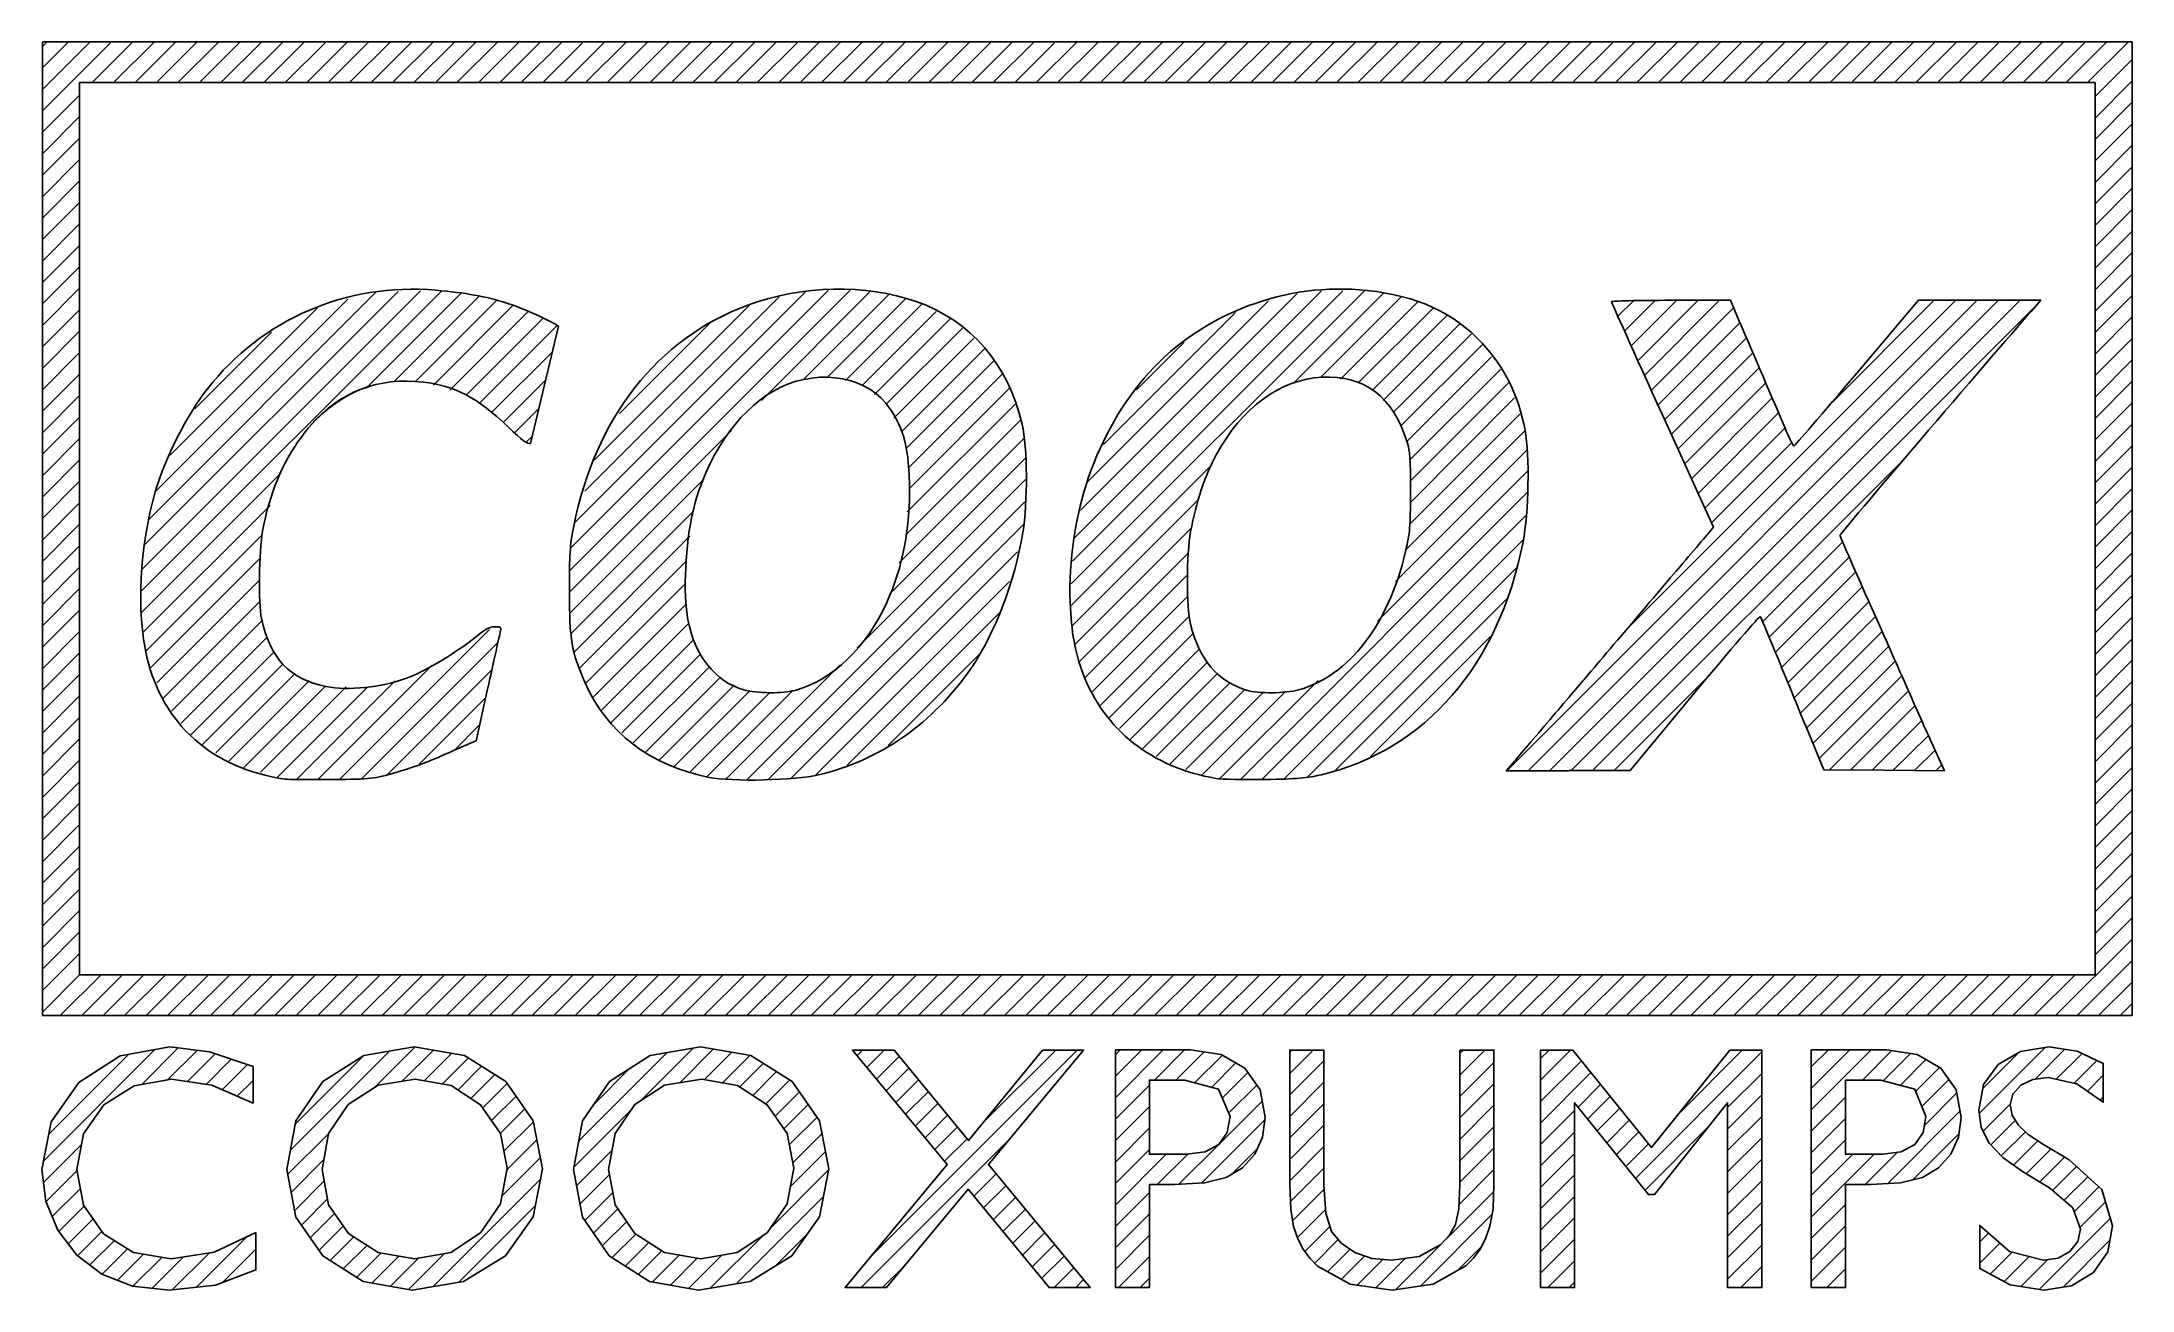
# Model space of a CAD drawing. Extents: x 191 to 410, y 368 to 499.
import ezdxf

# ---------------------------------------------------------------- set-up
doc = ezdxf.new("R2010")
doc.units = 0
doc.layers.get('0').update_dxf_attribs({"linetype": 'CONTINUOUS'})
doc.layers.add('Layer_1', color=7, linetype='CONTINUOUS')

msp = doc.modelspace()

# ---------------------------------------------------------------- linework, layer by layer
at = {"linetype": 'ByBlock'}
for p, q in [((190.96, 498.54), (191.46, 499.03)), ((190.96, 496.29), (193.7, 499.03)), ((190.96, 494.05), (195.95, 499.03)), ((190.96, 491.8), (198.19, 499.03)), ((196.17, 494.76), (200.44, 499.03)), ((198.41, 494.76), (202.68, 499.03)), ((200.66, 494.76), (204.93, 499.03)), ((202.9, 494.76), (207.17, 499.03)), ((205.15, 494.76), (209.42, 499.03)), ((207.39, 494.76), (211.66, 499.03)), ((209.64, 494.76), (213.91, 499.03)), ((211.88, 494.76), (216.15, 499.03)), ((214.13, 494.76), (218.4, 499.03)), ((216.37, 494.76), (220.64, 499.03)), ((218.62, 494.76), (222.89, 499.03)), ((220.86, 494.76), (225.13, 499.03)), ((223.11, 494.76), (227.38, 499.03)), ((225.35, 494.76), (229.62, 499.03)), ((227.6, 494.76), (231.87, 499.03)), ((229.84, 494.76), (234.11, 499.03)), ((232.09, 494.76), (236.36, 499.03)), ((234.33, 494.76), (238.6, 499.03)), ((236.58, 494.76), (240.85, 499.03)), ((238.82, 494.76), (243.09, 499.03)), ((241.07, 494.76), (245.34, 499.03)), ((243.31, 494.76), (247.58, 499.03)), ((245.56, 494.76), (249.83, 499.03)), ((247.8, 494.76), (252.07, 499.03)), ((250.05, 494.76), (254.32, 499.03)), ((252.29, 494.76), (256.56, 499.03)), ((254.54, 494.76), (258.81, 499.03)), ((256.78, 494.76), (261.05, 499.03)), ((259.03, 494.76), (263.3, 499.03)), ((261.27, 494.76), (265.54, 499.03)), ((263.52, 494.76), (267.79, 499.03)), ((265.76, 494.76), (270.03, 499.03)), ((268.01, 494.76), (272.28, 499.03)), ((270.25, 494.76), (274.52, 499.03)), ((272.5, 494.76), (276.77, 499.03)), ((274.74, 494.76), (279.01, 499.03)), ((276.99, 494.76), (281.26, 499.03)), ((279.23, 494.76), (283.5, 499.03)), ((281.48, 494.76), (285.75, 499.03)), ((283.72, 494.76), (287.99, 499.03)), ((285.97, 494.76), (290.24, 499.03)), ((288.21, 494.76), (292.48, 499.03)), ((290.46, 494.76), (294.73, 499.03)), ((292.7, 494.76), (296.97, 499.03)), ((294.95, 494.76), (299.22, 499.03)), ((297.19, 494.76), (301.46, 499.03)), ((299.44, 494.76), (303.71, 499.03)), ((301.68, 494.76), (305.95, 499.03)), ((303.93, 494.76), (308.2, 499.03)), ((306.17, 494.76), (310.44, 499.03)), ((308.42, 494.76), (312.69, 499.03)), ((310.66, 494.76), (314.93, 499.03)), ((312.91, 494.76), (317.18, 499.03)), ((315.15, 494.76), (319.42, 499.03)), ((317.4, 494.76), (321.67, 499.03)), ((319.64, 494.76), (323.91, 499.03)), ((321.89, 494.76), (326.16, 499.03)), ((324.13, 494.76), (328.4, 499.03)), ((326.38, 494.76), (330.65, 499.03)), ((328.62, 494.76), (332.9, 499.03)), ((330.87, 494.76), (335.14, 499.03)), ((333.11, 494.76), (337.39, 499.03)), ((335.36, 494.76), (339.63, 499.03)), ((337.6, 494.76), (341.88, 499.03)), ((339.85, 494.76), (344.12, 499.03)), ((342.09, 494.76), (346.37, 499.03)), ((344.34, 494.76), (348.61, 499.03)), ((346.58, 494.76), (350.86, 499.03)), ((348.83, 494.76), (353.1, 499.03)), ((351.07, 494.76), (355.35, 499.03)), ((353.32, 494.76), (357.59, 499.03)), ((355.56, 494.76), (359.84, 499.03)), ((357.81, 494.76), (362.08, 499.03)), ((360.05, 494.76), (364.33, 499.03)), ((362.3, 494.76), (366.57, 499.03)), ((364.55, 494.76), (368.82, 499.03)), ((366.79, 494.76), (371.06, 499.03)), ((369.04, 494.76), (373.31, 499.03)), ((371.28, 494.76), (375.55, 499.03)), ((373.53, 494.76), (377.8, 499.03)), ((375.77, 494.76), (380.04, 499.03)), ((378.02, 494.76), (382.29, 499.03)), ((380.26, 494.76), (384.53, 499.03)), ((382.51, 494.76), (386.78, 499.03)), ((384.75, 494.76), (389.02, 499.03)), ((387, 494.76), (391.27, 499.03)), ((389.24, 494.76), (393.51, 499.03)), ((391.49, 494.76), (395.76, 499.03)), ((393.73, 494.76), (398, 499.03)), ((395.98, 494.76), (400.25, 499.03)), ((398.22, 494.76), (402.49, 499.03)), ((400.47, 494.76), (404.74, 499.03)), ((402.71, 494.76), (406.98, 499.03)), ((404.96, 494.76), (409.23, 499.03)), ((405.74, 493.29), (409.63, 497.19)), ((405.74, 491.05), (409.63, 494.94)), ((190.96, 489.56), (194.85, 493.45)), ((405.74, 488.8), (409.63, 492.7)), ((190.96, 487.31), (194.85, 491.2)), ((405.74, 486.56), (409.63, 490.45)), ((190.96, 485.07), (194.85, 488.96)), ((405.74, 484.31), (409.63, 488.2)), ((190.96, 482.82), (194.85, 486.71)), ((405.74, 482.07), (409.63, 485.96)), ((190.96, 480.58), (194.85, 484.47)), ((405.74, 479.82), (409.63, 483.71)), ((190.96, 478.33), (194.85, 482.22)), ((405.74, 477.58), (409.63, 481.47)), ((190.96, 476.09), (194.85, 479.98)), ((405.74, 475.33), (409.63, 479.22)), ((190.96, 473.84), (194.85, 477.73)), ((405.74, 473.09), (409.63, 476.98)), ((190.96, 471.6), (194.85, 475.49)), ((405.74, 470.84), (409.63, 474.73)), ((190.96, 469.35), (194.85, 473.24)), ((201.31, 441.53), (232.74, 472.96)), ((201.4, 443.86), (230.52, 472.98)), ((201.66, 446.38), (228.19, 472.9)), ((202.14, 449.09), (225.86, 472.82)), ((224.8, 462.77), (234.73, 472.71)), ((246.12, 443.69), (275.48, 473.04)), ((246.23, 446.04), (273.29, 473.1)), ((246.7, 448.76), (270.78, 472.84)), ((266.19, 461.51), (277.59, 472.91)), ((270.61, 463.69), (279.49, 472.56)), ((298.61, 442.3), (329.32, 473.01)), ((298.75, 444.67), (327.05, 472.98)), ((298.88, 447.05), (324.78, 472.95)), ((299.6, 450.02), (322.27, 472.68)), ((321.88, 463.32), (331.27, 472.71)), ((405.74, 468.6), (409.63, 472.49)), ((190.96, 467.11), (194.85, 471)), ((202.79, 451.99), (222.91, 472.11)), ((204.32, 455.77), (219.74, 471.19)), ((227.72, 463.45), (236.67, 472.4)), ((229.96, 463.44), (238.47, 471.96)), ((231.87, 463.11), (240.19, 471.43)), ((233.6, 462.59), (241.8, 470.8)), ((247.71, 452.01), (268.06, 472.36)), ((248.71, 455.26), (264.98, 471.52)), ((273, 463.83), (281.29, 472.12)), ((274.99, 463.58), (282.98, 471.56)), ((276.74, 463.08), (284.48, 470.82)), ((300.32, 452.98), (319.27, 471.93)), ((301.99, 456.9), (315.81, 470.72)), ((324.7, 463.9), (333.18, 472.37)), ((326.79, 463.74), (334.85, 471.8)), ((328.59, 463.3), (336.51, 471.21)), ((330.1, 462.56), (337.93, 470.38)), ((344.18, 422.76), (393.4, 471.98)), ((346.43, 422.76), (395.65, 471.98)), ((348.68, 422.77), (397.89, 471.98)), ((350.93, 422.77), (399.59, 471.43)), ((355.81, 470.31), (357.45, 471.94)), ((356.5, 468.76), (359.71, 471.96)), ((356.77, 437.59), (391.16, 471.98)), ((357.2, 467.21), (361.97, 471.98)), ((357.9, 465.66), (364.22, 471.98)), ((358.59, 464.11), (366.46, 471.98)), ((359.29, 462.56), (367.92, 471.19)), ((378.06, 461.12), (388.91, 471.98)), ((190.96, 464.86), (194.85, 468.75)), ((206.92, 460.61), (214.94, 468.63)), ((235.32, 462.07), (243.37, 470.12)), ((236.68, 461.19), (244.83, 469.34)), ((251.34, 460.13), (260.8, 469.59)), ((278.04, 462.14), (285.97, 470.07)), ((279.26, 461.11), (287.23, 469.08)), ((331.26, 461.48), (339.32, 469.54)), ((332.32, 460.29), (340.51, 468.48)), ((359.99, 461.02), (368.59, 469.62)), ((405.74, 466.35), (409.63, 470.24)), ((190.96, 462.62), (194.85, 466.51)), ((237.97, 460.23), (244.32, 466.58)), ((280.04, 459.65), (288.42, 468.03)), ((280.82, 458.18), (289.59, 466.95)), ((305.46, 462.62), (310.44, 467.6)), ((333.04, 458.76), (341.68, 467.4)), ((333.73, 457.21), (342.6, 466.08)), ((360.69, 459.47), (369.27, 468.05)), ((361.39, 457.93), (369.94, 466.48)), ((405.74, 464.11), (409.63, 468)), ((190.96, 460.37), (194.85, 464.26)), ((281.32, 456.44), (290.48, 465.6)), ((281.58, 454.45), (291.38, 464.25)), ((334.06, 455.29), (343.52, 464.75)), ((362.1, 456.39), (370.61, 464.91)), ((405.74, 461.86), (409.63, 465.75)), ((190.96, 458.13), (194.85, 462.02)), ((239.17, 459.19), (243.62, 463.64)), ((281.64, 452.26), (292.16, 462.78)), ((334.1, 453.09), (344.44, 463.43)), ((334.1, 450.84), (345.01, 461.76)), ((362.8, 454.85), (371.29, 463.33)), ((363.5, 453.3), (371.96, 461.76)), ((405.74, 459.62), (409.63, 463.51)), ((190.96, 455.88), (194.85, 459.77)), ((240.36, 458.13), (242.93, 460.7)), ((281.26, 447.39), (293.33, 459.46)), ((281.45, 449.83), (292.74, 461.12)), ((334.04, 448.54), (345.56, 460.06)), ((364.2, 451.76), (372.63, 460.19)), ((405.74, 457.37), (409.63, 461.26)), ((190.96, 453.63), (194.85, 457.53)), ((241.63, 457.16), (242.24, 457.76)), ((246.11, 441.43), (263.05, 458.37)), ((280.62, 444.51), (293.68, 457.57)), ((333.62, 445.87), (346.11, 458.36)), ((364.91, 450.22), (373.3, 458.62)), ((405.74, 455.13), (409.63, 459.02)), ((190.96, 451.39), (194.85, 455.28)), ((279.59, 441.23), (293.85, 455.49)), ((332.54, 442.55), (346.32, 456.33)), ((353.17, 422.77), (385.71, 455.3)), ((365.61, 448.68), (374.02, 457.09)), ((405.74, 452.88), (409.63, 456.77)), ((190.96, 449.14), (194.85, 453.04)), ((201.33, 439.3), (215.96, 453.94)), ((246.15, 439.23), (260.14, 453.22)), ((276.2, 435.6), (293.9, 453.3)), ((298.54, 439.98), (313.34, 454.78)), ((330.66, 438.42), (346.39, 454.15)), ((405.74, 450.64), (409.63, 454.53)), ((190.96, 446.9), (194.85, 450.79)), ((264.66, 421.81), (293.75, 450.91)), ((298.74, 437.94), (311.97, 451.17)), ((316.32, 421.84), (346.37, 451.89)), ((405.74, 448.39), (409.63, 452.28)), ((190.96, 444.65), (194.85, 448.55)), ((201.52, 437.25), (214.78, 450.51)), ((246.29, 437.12), (259.04, 449.87)), ((266.92, 421.83), (293.61, 448.51)), ((318.57, 421.84), (346.25, 449.52)), ((405.74, 446.15), (409.63, 450.04)), ((190.96, 442.41), (194.85, 446.3)), ((201.81, 435.29), (213.97, 447.45)), ((246.66, 435.25), (258.7, 447.29)), ((299, 435.95), (311.21, 448.16)), ((320.86, 421.89), (345.92, 446.95)), ((370.96, 438.32), (379.33, 446.69)), ((405.74, 443.9), (409.63, 447.79)), ((190.96, 440.16), (194.85, 444.06)), ((202.32, 433.56), (213.75, 444.99)), ((247.22, 433.56), (258.37, 444.71)), ((269.29, 421.95), (293, 445.67)), ((299.48, 434.19), (310.87, 445.57)), ((371.64, 436.74), (380.01, 445.12)), ((405.74, 441.66), (409.63, 445.55)), ((202.95, 431.95), (213.68, 442.68)), ((247.8, 431.9), (258.26, 442.36)), ((271.86, 422.28), (292.15, 442.57)), ((300.06, 432.52), (310.79, 443.25)), ((323.32, 422.1), (345.2, 443.98)), ((372.3, 435.16), (380.7, 443.56)), ((372.95, 433.57), (381.39, 442)), ((405.74, 439.41), (409.63, 443.3)), ((190.96, 437.92), (194.85, 441.81)), ((203.59, 430.34), (213.71, 440.46)), ((248.64, 430.49), (258.34, 440.19)), ((300.85, 431.06), (310.82, 441.03)), ((326.27, 422.81), (344.19, 440.73)), ((373.6, 431.97), (382.07, 440.44)), ((405.74, 437.17), (409.63, 441.06)), ((190.96, 435.67), (194.85, 439.57)), ((204.48, 428.98), (213.96, 438.47)), ((222.04, 421.85), (237.73, 437.54)), ((249.47, 429.08), (258.61, 438.21)), ((275.16, 423.33), (291.14, 439.32)), ((301.63, 429.6), (310.98, 438.95)), ((374.26, 430.38), (382.77, 438.89)), ((405.74, 434.92), (409.63, 438.81)), ((190.96, 433.43), (194.85, 437.32)), ((205.49, 427.75), (214.51, 436.77)), ((224.35, 421.91), (238.64, 436.2)), ((250.46, 427.82), (259.14, 436.5)), ((302.58, 428.3), (311.42, 437.14)), ((303.68, 427.16), (312.02, 435.5)), ((329.91, 424.2), (342.5, 436.79)), ((374.91, 428.79), (383.46, 437.34)), ((375.56, 427.2), (384.15, 435.79)), ((405.74, 432.68), (409.63, 436.57)), ((190.96, 431.18), (194.85, 435.08)), ((206.5, 426.52), (215.24, 435.25)), ((207.73, 425.5), (216.13, 433.9)), ((219.78, 421.83), (231.75, 433.81)), ((227.06, 422.38), (237.99, 433.31)), ((251.59, 426.71), (259.87, 434.99)), ((252.72, 425.59), (260.76, 433.63)), ((262.49, 421.89), (274.4, 433.8)), ((279.47, 425.4), (288.99, 434.92)), ((304.78, 426.01), (312.89, 434.13)), ((376.22, 425.61), (384.84, 434.23)), ((405.74, 430.43), (409.63, 434.32)), ((190.96, 428.94), (194.85, 432.83)), ((209.1, 424.63), (217.41, 432.93)), ((210.48, 423.76), (218.88, 432.16)), ((212.05, 423.09), (220.57, 431.6)), ((213.8, 422.59), (222.73, 431.52)), ((215.56, 422.1), (224.97, 431.51)), ((217.54, 421.84), (227.86, 432.16)), ((254.12, 424.74), (261.92, 432.54)), ((255.53, 423.91), (263.33, 431.71)), ((257.06, 423.2), (265.01, 431.15)), ((258.77, 422.66), (267.03, 430.92)), ((260.49, 422.13), (269.53, 431.17)), ((306.09, 425.08), (313.96, 432.95)), ((307.5, 424.25), (315.23, 431.98)), ((308.91, 423.41), (316.77, 431.27)), ((310.62, 422.87), (318.75, 431)), ((312.36, 422.36), (321.06, 431.07)), ((314.17, 421.93), (324.45, 432.21)), ((355.42, 422.77), (365.23, 432.59)), ((376.87, 424.02), (385.53, 432.67)), ((377.96, 422.86), (386.22, 431.12)), ((405.74, 428.19), (409.63, 432.08)), ((190.96, 426.69), (194.85, 430.59)), ((230.37, 423.45), (237.35, 430.43)), ((380.18, 422.84), (386.9, 429.56)), ((405.74, 425.94), (409.63, 429.83)), ((190.96, 424.45), (194.85, 428.34)), ((234.08, 424.91), (236.71, 427.55)), ((382.41, 422.82), (387.6, 428.01)), ((405.74, 423.7), (409.63, 427.59)), ((190.96, 422.2), (194.85, 426.1)), ((384.63, 422.8), (388.3, 426.46)), ((386.86, 422.78), (389, 424.92)), ((405.74, 421.45), (409.63, 425.34)), ((190.96, 419.96), (194.85, 423.85)), ((389.09, 422.76), (389.7, 423.38)), ((405.74, 419.21), (409.63, 423.1)), ((190.96, 417.71), (194.85, 421.61)), ((405.74, 416.96), (409.63, 420.85)), ((190.96, 415.47), (194.85, 419.36)), ((405.74, 414.72), (409.63, 418.61)), ((190.96, 413.22), (194.85, 417.12)), ((405.74, 412.47), (409.63, 416.36)), ((190.96, 410.98), (194.85, 414.87)), ((405.74, 410.23), (409.63, 414.12)), ((190.96, 408.73), (194.85, 412.63)), ((405.74, 407.98), (409.63, 411.87)), ((190.96, 406.49), (194.85, 410.38)), ((405.74, 405.74), (409.63, 409.63)), ((190.96, 404.24), (194.85, 408.14)), ((405.74, 403.49), (409.63, 407.38)), ((190.96, 402), (194.85, 405.89)), ((401.62, 397.13), (409.63, 405.14)), ((190.96, 399.75), (194.85, 403.64)), ((403.87, 397.13), (409.63, 402.89)), ((190.96, 397.51), (194.86, 401.4)), ((192.83, 397.13), (197.1, 401.4)), ((195.08, 397.13), (199.35, 401.4)), ((197.32, 397.13), (201.59, 401.4)), ((199.57, 397.13), (203.84, 401.4)), ((201.81, 397.13), (206.08, 401.4)), ((204.06, 397.13), (208.33, 401.4)), ((206.3, 397.13), (210.57, 401.4)), ((208.55, 397.13), (212.82, 401.4)), ((210.79, 397.13), (215.06, 401.4)), ((213.04, 397.13), (217.31, 401.4)), ((215.28, 397.13), (219.55, 401.4)), ((217.53, 397.13), (221.8, 401.4)), ((219.77, 397.13), (224.04, 401.4)), ((222.02, 397.13), (226.29, 401.4)), ((224.26, 397.13), (228.53, 401.4)), ((226.51, 397.13), (230.78, 401.4)), ((228.75, 397.13), (233.02, 401.4)), ((231, 397.13), (235.27, 401.4)), ((233.24, 397.13), (237.51, 401.4)), ((235.49, 397.13), (239.76, 401.4)), ((237.73, 397.13), (242, 401.4)), ((239.98, 397.13), (244.25, 401.4)), ((242.22, 397.13), (246.5, 401.4)), ((244.47, 397.13), (248.74, 401.4)), ((246.71, 397.13), (250.99, 401.4)), ((248.96, 397.13), (253.23, 401.4)), ((251.2, 397.13), (255.48, 401.4)), ((253.45, 397.13), (257.72, 401.4)), ((255.69, 397.13), (259.97, 401.4)), ((257.94, 397.13), (262.21, 401.4)), ((260.18, 397.13), (264.46, 401.4)), ((262.43, 397.13), (266.7, 401.4)), ((264.67, 397.13), (268.95, 401.4)), ((266.92, 397.13), (271.19, 401.4)), ((269.16, 397.13), (273.44, 401.4)), ((271.41, 397.13), (275.68, 401.4)), ((273.65, 397.13), (277.93, 401.4)), ((275.9, 397.13), (280.17, 401.4)), ((278.15, 397.13), (282.42, 401.4)), ((280.39, 397.13), (284.66, 401.4)), ((282.64, 397.13), (286.91, 401.4)), ((284.88, 397.13), (289.15, 401.4)), ((287.13, 397.13), (291.4, 401.4)), ((289.37, 397.13), (293.64, 401.4)), ((291.62, 397.13), (295.89, 401.4)), ((293.86, 397.13), (298.13, 401.4)), ((296.11, 397.13), (300.38, 401.4)), ((298.35, 397.13), (302.62, 401.4)), ((300.6, 397.13), (304.87, 401.4)), ((302.84, 397.13), (307.11, 401.4)), ((305.09, 397.13), (309.36, 401.4)), ((307.33, 397.13), (311.6, 401.4)), ((309.58, 397.13), (313.85, 401.4)), ((311.82, 397.13), (316.09, 401.4)), ((314.07, 397.13), (318.34, 401.4)), ((316.31, 397.13), (320.58, 401.4)), ((318.56, 397.13), (322.83, 401.4)), ((320.8, 397.13), (325.07, 401.4)), ((323.05, 397.13), (327.32, 401.4)), ((325.29, 397.13), (329.56, 401.4)), ((327.54, 397.13), (331.81, 401.4)), ((329.78, 397.13), (334.05, 401.4)), ((332.03, 397.13), (336.3, 401.4)), ((334.27, 397.13), (338.54, 401.4)), ((336.52, 397.13), (340.79, 401.4)), ((338.76, 397.13), (343.03, 401.4)), ((341.01, 397.13), (345.28, 401.4)), ((343.25, 397.13), (347.52, 401.4)), ((345.5, 397.13), (349.77, 401.4)), ((347.74, 397.13), (352.01, 401.4)), ((349.99, 397.13), (354.26, 401.4)), ((352.23, 397.13), (356.5, 401.4)), ((354.48, 397.13), (358.75, 401.4)), ((356.72, 397.13), (360.99, 401.4)), ((358.97, 397.13), (363.24, 401.4)), ((361.21, 397.13), (365.48, 401.4)), ((363.46, 397.13), (367.73, 401.4)), ((365.7, 397.13), (369.97, 401.4)), ((367.95, 397.13), (372.22, 401.4)), ((370.19, 397.13), (374.46, 401.4)), ((372.44, 397.13), (376.71, 401.4)), ((374.68, 397.13), (378.95, 401.4)), ((376.93, 397.13), (381.2, 401.4)), ((379.17, 397.13), (383.44, 401.4)), ((381.42, 397.13), (385.69, 401.4)), ((383.66, 397.13), (387.93, 401.4)), ((385.91, 397.13), (390.18, 401.4)), ((388.15, 397.13), (392.42, 401.4)), ((390.4, 397.13), (394.67, 401.4)), ((392.64, 397.13), (396.91, 401.4)), ((394.89, 397.13), (399.16, 401.4)), ((397.13, 397.13), (401.4, 401.4)), ((399.38, 397.13), (403.65, 401.4)), ((406.11, 397.13), (409.63, 400.65)), ((408.36, 397.13), (409.63, 398.4)), ((201.35, 389.94), (205.16, 393.75)), ((225.67, 389.56), (229.97, 393.86)), ((253.46, 388.16), (259.04, 393.74)), ((393.63, 386.89), (400.53, 393.79)), ((191.07, 381.9), (202.74, 393.57)), ((191.61, 384.68), (200.02, 393.09)), ((204.06, 390.4), (207.16, 393.5)), ((206.14, 390.23), (209.04, 393.14)), ((208.09, 389.94), (210.72, 392.57)), ((209.78, 389.38), (212.4, 392)), ((216.93, 383.06), (227.3, 393.44)), ((217.44, 385.82), (224.58, 392.96)), ((228.62, 390.27), (231.88, 393.53)), ((230.93, 390.33), (233.8, 393.2)), ((232.83, 389.99), (235.55, 392.7)), ((234.45, 389.36), (236.92, 391.83)), ((247.08, 384.03), (256.32, 393.27)), ((248.68, 387.87), (252.36, 391.56)), ((257.65, 390.1), (261.18, 393.64)), ((260.24, 390.45), (263.1, 393.31)), ((262.14, 390.11), (265.01, 392.98)), ((263.94, 389.67), (266.41, 392.14)), ((276.2, 392.95), (276.78, 393.53)), ((277.22, 391.72), (279.03, 393.53)), ((277.74, 372.03), (299.23, 393.53)), ((278.24, 390.49), (280.61, 392.86)), ((279.25, 389.26), (281.62, 391.63)), ((289.4, 385.94), (296.99, 393.53)), ((303.23, 393.03), (303.75, 393.55)), ((303.23, 390.78), (305.99, 393.55)), ((303.23, 388.54), (308.24, 393.55)), ((307.31, 390.38), (310.48, 393.55)), ((309.55, 390.38), (312.52, 393.34)), ((311.52, 390.1), (314.43, 393)), ((313.29, 389.62), (315.84, 392.18)), ((321.48, 393.32), (321.68, 393.53)), ((321.48, 391.07), (323.93, 393.53)), ((321.48, 388.83), (325.05, 392.4)), ((339.28, 393.16), (339.65, 393.53)), ((339.28, 390.91), (341.89, 393.53)), ((339.28, 388.67), (342.85, 392.24)), ((347.73, 392.63), (348.63, 393.53)), ((347.73, 390.38), (350.87, 393.53)), ((347.73, 388.14), (352, 392.41)), ((357.64, 380.09), (370.88, 393.33)), ((362.25, 386.94), (368.83, 393.53)), ((376.05, 391.77), (377.84, 393.55)), ((376.05, 389.52), (380.08, 393.55)), ((376.05, 387.28), (382.33, 393.55)), ((381.4, 390.38), (384.49, 393.47)), ((383.57, 390.31), (386.44, 393.18)), ((385.34, 389.83), (388.05, 392.54)), ((386.96, 389.2), (389.47, 391.71)), ((394.01, 389.52), (397.79, 393.3)), ((399.46, 390.48), (402.59, 393.61)), ((401.69, 390.47), (404.4, 393.17)), ((403.54, 390.07), (405.92, 392.45)), ((194.62, 389.94), (194.95, 390.27)), ((211.34, 388.7), (213, 390.36)), ((235.8, 388.47), (238.3, 390.96)), ((237.05, 387.47), (239.6, 390.02)), ((265.3, 388.78), (267.79, 391.27)), ((266.66, 387.89), (269.16, 390.4)), ((280.27, 388.03), (282.64, 390.4)), ((303.23, 386.29), (306.8, 389.87)), ((314.42, 388.51), (317.1, 391.19)), ((315.08, 386.92), (318.03, 389.87)), ((321.48, 386.58), (325.05, 390.16)), ((339.28, 386.42), (342.85, 390)), ((347.73, 385.89), (353, 391.17)), ((351.64, 387.56), (354.01, 389.93)), ((367.3, 387.51), (370.88, 391.08)), ((387.62, 387.62), (390.45, 390.45)), ((404.94, 389.23), (406.6, 390.89)), ((212.9, 388.02), (213, 388.12)), ((237.97, 386.15), (240.52, 388.69)), ((238.89, 384.82), (241.44, 387.37)), ((246.57, 381.28), (252.56, 387.26)), ((267.62, 386.61), (270.17, 389.16)), ((268.54, 385.29), (271.09, 387.84)), ((281.29, 386.81), (283.65, 389.17)), ((282.3, 385.58), (284.67, 387.94)), ((303.23, 384.05), (306.8, 387.62)), ((314.05, 383.65), (318.59, 388.19)), ((321.48, 384.34), (325.05, 387.91)), ((339.28, 384.18), (342.85, 387.75)), ((347.73, 383.65), (351.28, 387.2)), ((352.64, 386.31), (355.01, 388.68)), ((353.64, 385.07), (356.01, 387.44)), ((367.3, 385.26), (370.88, 388.84)), ((376.05, 385.03), (379.63, 388.61)), ((387.89, 385.64), (391.26, 389.02)), ((394.03, 385.05), (396.88, 387.9)), ((406.26, 388.3), (406.6, 388.64)), ((239.26, 382.94), (242.34, 386.02)), ((269.11, 383.61), (272.02, 386.52)), ((283.32, 384.35), (285.68, 386.71)), ((284.34, 383.12), (286.69, 385.47)), ((303.23, 381.8), (306.8, 385.38)), ((312.27, 379.62), (318.87, 386.22)), ((321.48, 382.09), (325.05, 385.67)), ((339.28, 381.93), (342.85, 385.51)), ((354.64, 383.83), (357.01, 386.2)), ((358.64, 378.85), (365.34, 385.55)), ((367.3, 383.02), (370.88, 386.59)), ((376.05, 382.79), (379.63, 386.36)), ((384.05, 379.56), (391.61, 387.12)), ((394.83, 383.6), (397.39, 386.16)), ((395.92, 382.45), (398.45, 384.98)), ((191.08, 379.66), (195.07, 383.66)), ((216.64, 380.53), (220.92, 384.81)), ((239.57, 381.01), (242.7, 384.14)), ((246.85, 379.31), (250.56, 383.02)), ((269.21, 379.22), (272.9, 382.91)), ((269.47, 381.72), (272.55, 384.8)), ((276.63, 368.68), (292.21, 384.26)), ((285.35, 381.89), (287.71, 384.24)), ((303.23, 379.56), (306.8, 383.13)), ((309.88, 379.48), (314.05, 383.65)), ((315.46, 380.57), (318.05, 383.16)), ((321.48, 379.85), (325.05, 383.42)), ((339.28, 379.69), (342.85, 383.26)), ((347.73, 381.4), (351.28, 384.95)), ((355.64, 382.58), (358.02, 384.96)), ((356.64, 381.34), (359.02, 383.71)), ((367.3, 380.77), (370.88, 384.35)), ((376.05, 380.54), (379.63, 384.12)), ((381.7, 379.45), (385.08, 382.83)), ((386.7, 379.97), (391.5, 384.76)), ((397.2, 381.49), (399.75, 384.03)), ((398.53, 380.57), (401.13, 383.17)), ((191.34, 377.68), (194.59, 380.93)), ((217, 378.64), (220.41, 382.06)), ((239.05, 378.25), (243.06, 382.25)), ((267.14, 374.9), (273.23, 380.99)), ((303.23, 377.31), (308.54, 382.63)), ((307.61, 379.45), (310.8, 382.64)), ((321.54, 377.67), (325.05, 381.18)), ((339.18, 377.35), (342.85, 381.02)), ((347.73, 379.16), (351.28, 382.71)), ((367.3, 378.53), (370.88, 382.1)), ((376.05, 378.3), (380.38, 382.63)), ((376.05, 376.05), (382.63, 382.63)), ((399.93, 379.72), (402.54, 382.33)), ((401.28, 378.83), (403.8, 381.35)), ((192, 376.1), (194.95, 379.04)), ((217.36, 376.75), (220.45, 379.85)), ((231.81, 368.76), (243.07, 380.02)), ((247.2, 377.42), (250.3, 380.51)), ((247.72, 375.69), (250.65, 378.62)), ((288.44, 378.24), (290.77, 380.57)), ((289.45, 377.01), (291.79, 379.34)), ((303.23, 375.07), (306.8, 378.64)), ((321.78, 375.66), (325.08, 378.96)), ((337.87, 373.79), (342.82, 378.74)), ((347.73, 376.91), (351.28, 380.46)), ((367.3, 376.28), (370.88, 379.86)), ((402.49, 377.79), (404.98, 380.28)), ((403.55, 376.61), (406.15, 379.21)), ((192.69, 374.54), (195.35, 377.2)), ((218.07, 375.22), (220.8, 377.96)), ((218.98, 373.89), (221.54, 376.44)), ((234.51, 369.21), (242.53, 377.24)), ((248.64, 374.36), (251.19, 376.91)), ((263.54, 369.06), (272.7, 378.21)), ((290.46, 375.77), (292.8, 378.11)), ((291.47, 374.54), (293.82, 376.89)), ((303.23, 372.82), (306.8, 376.4)), ((322.28, 373.91), (325.22, 376.86)), ((335.17, 368.84), (342.64, 376.32)), ((347.73, 374.67), (351.28, 378.22)), ((367.3, 374.04), (370.88, 377.61)), ((376.05, 373.81), (379.63, 377.38)), ((404.16, 374.97), (406.83, 377.64)), ((193.66, 373.27), (196.27, 375.87)), ((194.65, 372.01), (197.19, 374.55)), ((207.07, 368.71), (212.38, 374.02)), ((219.9, 372.57), (222.45, 375.11)), ((249.55, 373.03), (252.1, 375.58)), ((250.57, 371.81), (253.05, 374.28)), ((260.84, 368.6), (266.33, 374.09)), ((267.67, 370.94), (271, 374.28)), ((292.49, 373.31), (294.83, 375.66)), ((293.5, 372.08), (295.85, 374.43)), ((303.23, 370.58), (306.8, 374.15)), ((323.06, 372.45), (325.68, 375.08)), ((347.73, 372.42), (351.28, 375.97)), ((367.3, 371.79), (370.88, 375.37)), ((376.05, 371.56), (379.63, 375.14)), ((393.68, 373.47), (394.59, 374.38)), ((399.91, 368.48), (407.34, 375.91)), ((195.92, 371.04), (198.49, 373.6)), ((197.2, 370.07), (199.87, 372.74)), ((198.81, 369.44), (201.54, 372.16)), ((200.44, 368.82), (203.46, 371.84)), ((202.46, 368.6), (205.74, 371.88)), ((204.55, 368.44), (208.4, 372.29)), ((209.82, 369.22), (213.28, 372.68)), ((221.08, 371.5), (223.55, 373.97)), ((222.45, 370.62), (224.92, 373.09)), ((223.82, 369.74), (226.36, 372.29)), ((225.45, 369.14), (228.27, 371.96)), ((229.27, 368.47), (233.05, 372.24)), ((251.94, 370.93), (254.41, 373.4)), ((253.31, 370.05), (255.78, 372.52)), ((254.76, 369.25), (257.58, 372.08)), ((258.58, 368.59), (262.06, 372.07)), ((294.51, 370.84), (296.87, 373.2)), ((295.52, 369.61), (297.88, 371.97)), ((303.57, 368.68), (306.8, 371.91)), ((324.09, 371.23), (326.55, 373.7)), ((325.44, 370.34), (327.79, 372.69)), ((326.89, 369.54), (329.33, 371.99)), ((332.53, 368.45), (337.21, 373.13)), ((339.02, 370.45), (341.57, 373)), ((347.73, 370.18), (351.28, 373.73)), ((367.3, 369.55), (370.88, 373.12)), ((376.05, 369.32), (379.63, 372.89)), ((393.68, 371.23), (395.78, 373.33)), ((394.77, 370.08), (397.06, 372.37)), ((396.24, 369.3), (398.85, 371.91)), ((402.4, 368.73), (407.3, 373.62)), ((227.36, 368.8), (230.32, 371.75)), ((256.67, 368.92), (259.49, 371.74)), ((278.87, 368.68), (281.26, 371.06)), ((296.83, 368.68), (298.9, 370.74)), ((305.81, 368.68), (306.8, 369.66)), ((328.52, 368.93), (331.21, 371.62)), ((330.48, 368.65), (333.57, 371.73)), ((348.47, 368.68), (351.28, 371.48)), ((368.68, 368.68), (370.88, 370.88)), ((377.66, 368.68), (379.63, 370.65)), ((397.97, 368.79), (400.78, 371.59)), ((299.08, 368.68), (299.91, 369.51)), ((350.72, 368.68), (351.28, 369.24))]:
    msp.add_line(p, q, dxfattribs=at)
at = {"linetype": 'Continuous'}
for points in [[(213.28, 374.45), (213.28, 370.53), (209.06, 368.93), (204.24, 368.4), (200.39, 368.82), (197.18, 370.07), (194.58, 372.06), (192.59, 374.68), (191.32, 377.73), (190.9, 381.03), (191.87, 386.02), (194.77, 390.15), (199.09, 392.93), (204.31, 393.85), (208.44, 393.34), (213, 391.8), (213, 387.98), (208.69, 389.85), (204.48, 390.48), (200.58, 389.8), (197.39, 387.78), (195.28, 384.75), (194.58, 381.03), (195.27, 377.31), (197.35, 374.31), (200.51, 372.33), (204.45, 371.68), (208.92, 372.37)], [(229.85, 393.88), (235.13, 392.97), (239.44, 390.23), (242.32, 386.13), (243.28, 381.09), (242.31, 376.07), (239.41, 372), (235.04, 369.3), (229.66, 368.4), (224.51, 369.3), (220.29, 372), (217.49, 376.06), (216.55, 381.02), (217.49, 386.11), (220.32, 390.23), (224.59, 392.97)], [(259.83, 393.88), (265.1, 392.97), (269.42, 390.23), (272.29, 386.13), (273.25, 381.09), (272.28, 376.07), (269.38, 372), (265.01, 369.3), (259.63, 368.4), (254.48, 369.3), (250.27, 372), (247.46, 376.06), (246.53, 381.02), (247.47, 386.11), (250.3, 390.23), (254.56, 392.97)], [(400.96, 379.1), (398.26, 380.74), (396.09, 382.28), (394.65, 383.79), (393.84, 385.41), (393.58, 387.25), (394.08, 389.91), (395.61, 392.02), (397.95, 393.39), (400.9, 393.85), (403.88, 393.42), (406.6, 392.12), (406.6, 388.07), (403.82, 390.01), (400.83, 390.65), (399.24, 390.45), (397.97, 389.85), (397.13, 388.93), (396.85, 387.78), (397.06, 386.7), (397.68, 385.69), (398.75, 384.7), (400.33, 383.65), (403.04, 382.04), (406.44, 378.95), (407.58, 375.12), (407.08, 372.42), (405.58, 370.27), (403.28, 368.87), (400.38, 368.4), (396.86, 368.97), (393.68, 370.66), (393.68, 375.18), (396.78, 372.44), (400.34, 371.53), (401.87, 371.76), (403.12, 372.46), (403.95, 373.51), (404.23, 374.79), (403.41, 377.01)], [(295.6, 393.53), (299.9, 393.53), (289.96, 381.55), (300.6, 368.68), (296.29, 368.68), (287.83, 378.98), (279.28, 368.68), (274.95, 368.68), (285.64, 381.54), (275.73, 393.53), (280.07, 393.53), (287.86, 384.05)], [(303.23, 368.68), (303.23, 393.55), (311.11, 393.55), (314.31, 393.07), (316.78, 391.63), (318.37, 389.38), (318.9, 386.48), (318.63, 384.43), (317.82, 382.63), (316.53, 381.19), (314.84, 380.21), (312.55, 379.64), (309.43, 379.45), (306.8, 379.45), (306.8, 368.68)], [(339.28, 393.53), (342.85, 393.53), (342.85, 379.43), (342.75, 376.91), (342.43, 375.11), (341.97, 373.77), (341.4, 372.68), (340.72, 371.76), (339.9, 370.94), (336.49, 369.04), (332.18, 368.4), (327.81, 369.03), (324.39, 370.93), (323.57, 371.76), (322.89, 372.68), (322.33, 373.76), (321.88, 375.05), (321.58, 376.86), (321.48, 379.46), (321.48, 393.53), (325.05, 393.53), (325.05, 379.42), (325.25, 376.45), (325.85, 374.55), (326.86, 373.32), (328.29, 372.35), (330.07, 371.73), (332.15, 371.53), (335.02, 371.94), (337.3, 373.18), (338.2, 374.15), (338.81, 375.28), (339.16, 376.92), (339.28, 379.42)], [(367.52, 393.53), (370.88, 393.53), (370.88, 368.68), (367.3, 368.68), (367.3, 388.01), (359.66, 378.4), (359, 378.4), (351.28, 388.01), (351.28, 368.68), (347.73, 368.68), (347.73, 393.53), (351.1, 393.53), (359.34, 383.32)], [(376.05, 368.68), (376.05, 393.55), (383.93, 393.55), (387.13, 393.07), (389.61, 391.63), (391.2, 389.38), (391.73, 386.48), (391.45, 384.43), (390.64, 382.63), (389.35, 381.19), (387.67, 380.21), (385.37, 379.64), (382.26, 379.45), (379.63, 379.45), (379.63, 368.68)], [(229.98, 390.5), (226.1, 389.84), (222.97, 387.84), (220.91, 384.8), (220.23, 381.03), (220.91, 377.35), (222.98, 374.34), (226.08, 372.34), (229.88, 371.68), (233.69, 372.36), (236.82, 374.4), (238.91, 377.45), (239.6, 381.17), (238.91, 384.8), (236.82, 387.81), (233.72, 389.83)], [(259.96, 390.5), (256.07, 389.84), (252.95, 387.84), (250.89, 384.8), (250.2, 381.03), (250.89, 377.35), (252.96, 374.34), (256.06, 372.34), (259.85, 371.68), (263.67, 372.36), (266.79, 374.4), (268.88, 377.45), (269.58, 381.17), (268.88, 384.8), (266.79, 387.81), (263.69, 389.83)], [(310.49, 390.38), (306.8, 390.38), (306.8, 382.63), (310.7, 382.63), (312.63, 382.88), (314.05, 383.65), (314.93, 384.89), (315.23, 386.56), (314.04, 389.42)], [(383.31, 390.38), (379.63, 390.38), (379.63, 382.63), (383.53, 382.63), (385.45, 382.88), (386.88, 383.65), (387.76, 384.89), (388.05, 386.56), (386.87, 389.42)]]:
    msp.add_lwpolyline(points, close=True, dxfattribs=at)
at = {"layer": 'Layer_1', "color": 7}
for p, q in [((190.96, 499.03), (300.2, 499.03)), ((190.96, 448.08), (190.96, 499.03)), ((190.96, 499.03), (300.3, 499.03)), ((300.2, 499.03), (409.63, 499.03)), ((300.3, 499.03), (409.63, 499.03)), ((409.63, 499.03), (409.63, 447.98)), ((409.63, 499.03), (409.63, 448.08)), ((300.3, 494.76), (194.85, 494.76)), ((194.85, 494.76), (194.85, 448.08)), ((405.74, 494.76), (300.3, 494.76)), ((405.74, 448.08), (405.74, 494.76)), ((361.36, 471.98), (367.58, 471.98)), ((367.58, 471.98), (368.52, 469.79)), ((380.8, 464.35), (387.26, 471.98)), ((387.26, 471.98), (393.67, 471.98)), ((393.67, 471.98), (400.07, 471.98)), ((400.07, 471.98), (399.04, 470.81)), ((242.05, 456.99), (244.96, 469.27)), ((365.81, 448.24), (360.43, 460.05)), ((190.96, 397.13), (190.96, 448.08)), ((190.96, 448.08), (190.96, 448.08)), ((190.96, 448.08), (190.96, 448.08)), ((194.85, 448.08), (194.85, 401.4)), ((364.76, 446.99), (365.81, 448.24)), ((405.74, 401.4), (405.74, 448.08)), ((405.74, 448.08), (405.74, 448.08)), ((405.74, 448.08), (405.74, 448.08)), ((405.83, 448.08), (405.83, 448.08)), ((409.63, 448.08), (409.63, 397.13)), ((409.63, 447.98), (409.63, 397.13)), ((237.55, 431.3), (236.35, 425.89)), ((269.82, 431.2), (269.82, 431.2)), ((269.82, 431.2), (269.82, 431.2)), ((269.84, 431.32), (269.84, 431.32)), ((269.84, 431.32), (269.84, 431.32)), ((322.41, 431.22), (322.41, 431.22)), ((322.41, 431.22), (322.41, 431.22)), ((322.72, 431.42), (322.72, 431.42)), ((322.72, 431.42), (322.72, 431.42)), ((363.84, 430.91), (357.09, 422.78)), ((377.35, 422.86), (375.51, 427.34)), ((236.35, 425.89), (235.57, 425.56)), ((388.5, 426.02), (389.99, 422.75)), ((344.14, 422.76), (344.88, 423.62)), ((350.64, 422.76), (344.14, 422.76)), ((350.73, 422.77), (344.37, 422.76)), ((344.81, 423.34), (344.81, 423.34)), ((344.88, 423.62), (344.88, 423.62)), ((357.09, 422.78), (350.73, 422.77)), ((383.67, 422.81), (377.35, 422.86)), ((389.99, 422.75), (383.67, 422.81)), ((216.35, 421.88), (216.35, 421.88)), ((216.35, 421.88), (216.35, 421.88)), ((216.91, 421.96), (216.91, 421.96)), ((216.91, 421.96), (216.91, 421.96)), ((260.73, 422.06), (260.73, 422.06)), ((260.73, 422.06), (260.73, 422.06)), ((261.53, 422.06), (261.53, 422.06)), ((261.53, 422.06), (261.53, 422.06)), ((313.76, 421.95), (313.76, 421.95)), ((313.76, 421.95), (313.76, 421.95)), ((314.75, 421.96), (314.75, 421.96)), ((314.75, 421.96), (314.75, 421.96)), ((194.85, 401.4), (300.3, 401.4)), ((300.3, 401.4), (405.74, 401.4)), ((190.9, 397.07), (190.9, 397.07)), ((190.9, 397.07), (190.9, 397.07)), ((300.3, 397.13), (190.96, 397.13)), ((409.63, 397.13), (300.3, 397.13))]:
    msp.add_line(p, q, dxfattribs=at)
for points in [[(208.23, 462.73), (213.99, 470.04), (222.8, 473.84), (232.12, 473.04)], [(232.12, 473.04), (235.26, 472.77), (237.34, 472.39), (239.55, 471.69)], [(264.78, 471.47), (270.55, 473.57), (277.08, 473.71), (282.39, 471.86)], [(306.77, 464.43), (312.34, 470.62), (321.16, 473.94), (329.57, 473.01)], [(329.57, 473.01), (334.86, 472.43), (338.65, 470.7), (341.6, 467.51)], [(239.55, 471.69), (241.19, 471.16), (244.18, 469.83), (244.96, 469.27)], [(246.52, 448.18), (248.79, 459.69), (255.32, 468.02), (264.78, 471.47)], [(282.39, 471.86), (288.08, 469.87), (292.04, 465.28), (293.48, 459.02)], [(355.15, 471.84), (355.15, 471.92), (357.94, 471.98), (361.36, 471.98)], [(360.43, 460.05), (357.52, 466.46), (355.15, 471.77), (355.15, 471.84)], [(399.04, 470.81), (394.88, 466.09), (379.05, 447.55), (379.05, 447.4)], [(368.52, 469.79), (369.45, 467.64), (371.73, 462.3), (373.31, 458.61)], [(341.6, 467.51), (344, 464.92), (345.41, 462.07), (346.1, 458.39)], [(230.83, 463.42), (226.11, 463.96), (222.15, 462.45), (219.01, 458.92)], [(279.2, 461.23), (276.71, 464.27), (271.53, 464.83), (267.47, 462.49)], [(298.5, 440.35), (298.18, 449.38), (301.23, 458.27), (306.77, 464.43)], [(324.85, 463.93), (320.53, 463.74), (316.45, 460.75), (313.78, 455.81)], [(333.76, 457.13), (332.27, 461.91), (329.36, 464.13), (324.85, 463.93)], [(374.23, 456.73), (374.29, 456.73), (377.25, 460.16), (380.8, 464.35)], [(202.77, 451.95), (203.75, 455.39), (206.1, 460.03), (208.23, 462.73)], [(225.25, 463.01), (219.61, 461.23), (215.38, 455.54), (214, 447.82)], [(239.72, 458.71), (236.53, 461.77), (234.12, 463.05), (230.83, 463.42)], [(267.47, 462.49), (263.56, 460.24), (260.39, 455.5), (259.04, 449.91)], [(281.68, 452.86), (281.6, 456.84), (280.92, 459.13), (279.2, 461.23)], [(242.05, 456.99), (241.68, 456.93), (241.21, 457.28), (239.72, 458.71)], [(293.48, 459.02), (294.04, 456.62), (294.07, 450.79), (293.55, 447.67)], [(346.1, 458.39), (346.6, 455.74), (346.49, 449.77), (345.89, 446.68)], [(373.31, 458.61), (373.75, 457.57), (374.16, 456.73), (374.23, 456.73)], [(313.78, 455.81), (312.6, 453.63), (311.7, 450.92), (311.11, 447.78)], [(334.11, 451.95), (334.11, 455.41), (334.06, 456.18), (333.76, 457.13)], [(279.31, 440.35), (281, 444.07), (281.78, 448.17), (281.68, 452.86)], [(201.9, 434.65), (200.78, 439.44), (201.12, 446.18), (202.77, 451.95)], [(333.59, 445.68), (334.07, 447.72), (334.1, 448.17), (334.11, 451.95)], [(259.04, 449.91), (258.23, 446.54), (257.98, 441.26), (258.51, 438.54)], [(214, 447.82), (213.62, 445.68), (213.55, 440.26), (213.89, 438.71)], [(246.11, 441.57), (246.11, 445.47), (246.16, 446.32), (246.52, 448.18)], [(293.55, 447.67), (292.72, 442.64), (290.58, 437.02), (288.18, 433.54)], [(311.11, 447.78), (310.67, 445.4), (310.65, 439.85), (311.09, 438.1)], [(345.89, 446.68), (343.36, 433.79), (335.68, 424.93), (324.79, 422.34)], [(362.66, 444.52), (363.28, 445.25), (364.23, 446.36), (364.76, 446.99)], [(379.05, 447.4), (379.05, 447.29), (380.39, 444.2), (382.04, 440.53)], [(322.41, 431.22), (327.7, 432.72), (331.78, 438), (333.59, 445.68)], [(357.47, 438.42), (359.7, 441.05), (362.04, 443.8), (362.66, 444.52)], [(247.73, 432.01), (246.31, 435.24), (246.11, 436.42), (246.11, 441.57)], [(269.82, 431.2), (273.65, 432.27), (277.18, 435.67), (279.31, 440.35)], [(299.82, 432.96), (299.02, 435.06), (298.62, 437.31), (298.5, 440.35)], [(382.04, 440.53), (383.68, 436.85), (385.47, 432.82), (386.02, 431.56)], [(213.89, 438.71), (214.79, 434.49), (216.83, 432.34), (220.63, 431.58)], [(236.66, 437.03), (237.36, 437.61), (237.78, 437.81), (238.3, 437.81)], [(238.3, 437.81), (238.97, 437.81), (238.99, 437.79), (238.87, 437.26)], [(258.51, 438.54), (259.23, 434.77), (261.37, 432.09), (264.35, 431.22)], [(311.09, 438.1), (312, 434.38), (313.93, 432.11), (316.97, 431.18)], [(352.29, 432.32), (352.91, 433.05), (355.24, 435.79), (357.47, 438.42)], [(370.71, 438.89), (370.64, 438.98), (367.55, 435.39), (363.84, 430.91)], [(372.25, 435.27), (371.47, 437.17), (370.78, 438.8), (370.71, 438.89)], [(229.05, 432.43), (231.04, 433.16), (234.5, 435.25), (236.66, 437.03)], [(238.87, 437.26), (238.8, 436.96), (238.21, 434.28), (237.55, 431.3)], [(375.51, 427.34), (374.5, 429.8), (373.03, 433.37), (372.25, 435.27)], [(216.35, 421.88), (208.77, 422.97), (203.54, 427.59), (201.9, 434.65)], [(288.18, 433.54), (284.19, 427.74), (278.67, 423.87), (272.18, 422.32)], [(220.63, 431.58), (223, 431.11), (226.38, 431.45), (229.05, 432.43)], [(260.73, 422.06), (254.54, 423.3), (250.05, 426.74), (247.73, 432.01)], [(264.35, 431.22), (265.69, 430.83), (268.44, 430.82), (269.82, 431.2)], [(313.76, 421.95), (307.04, 423.11), (302.11, 427), (299.82, 432.96)], [(316.97, 431.18), (318.17, 430.81), (321.06, 430.83), (322.41, 431.22)], [(348.39, 427.74), (349.91, 429.53), (351.67, 431.59), (352.29, 432.32)], [(386.02, 431.56), (386.56, 430.31), (387.68, 427.81), (388.5, 426.02)], [(344.88, 423.62), (345.29, 424.1), (346.87, 425.95), (348.39, 427.74)], [(235.57, 425.56), (235.14, 425.38), (233.84, 424.8), (232.67, 424.28)], [(228.04, 422.6), (225.55, 421.89), (225.48, 421.88), (221.26, 421.84)], [(232.67, 424.28), (231.51, 423.75), (229.43, 423), (228.04, 422.6)], [(272.18, 422.32), (269.78, 421.75), (263.03, 421.59), (260.73, 422.06)], [(324.79, 422.34), (323.35, 421.99), (322.2, 421.89), (318.92, 421.84)], [(221.26, 421.84), (218.92, 421.81), (216.71, 421.83), (216.35, 421.88)], [(318.92, 421.84), (316.68, 421.8), (314.36, 421.85), (313.76, 421.95)]]:
    msp.add_open_spline(points, degree=3, dxfattribs=at)

doc.saveas('drawing.dxf')
